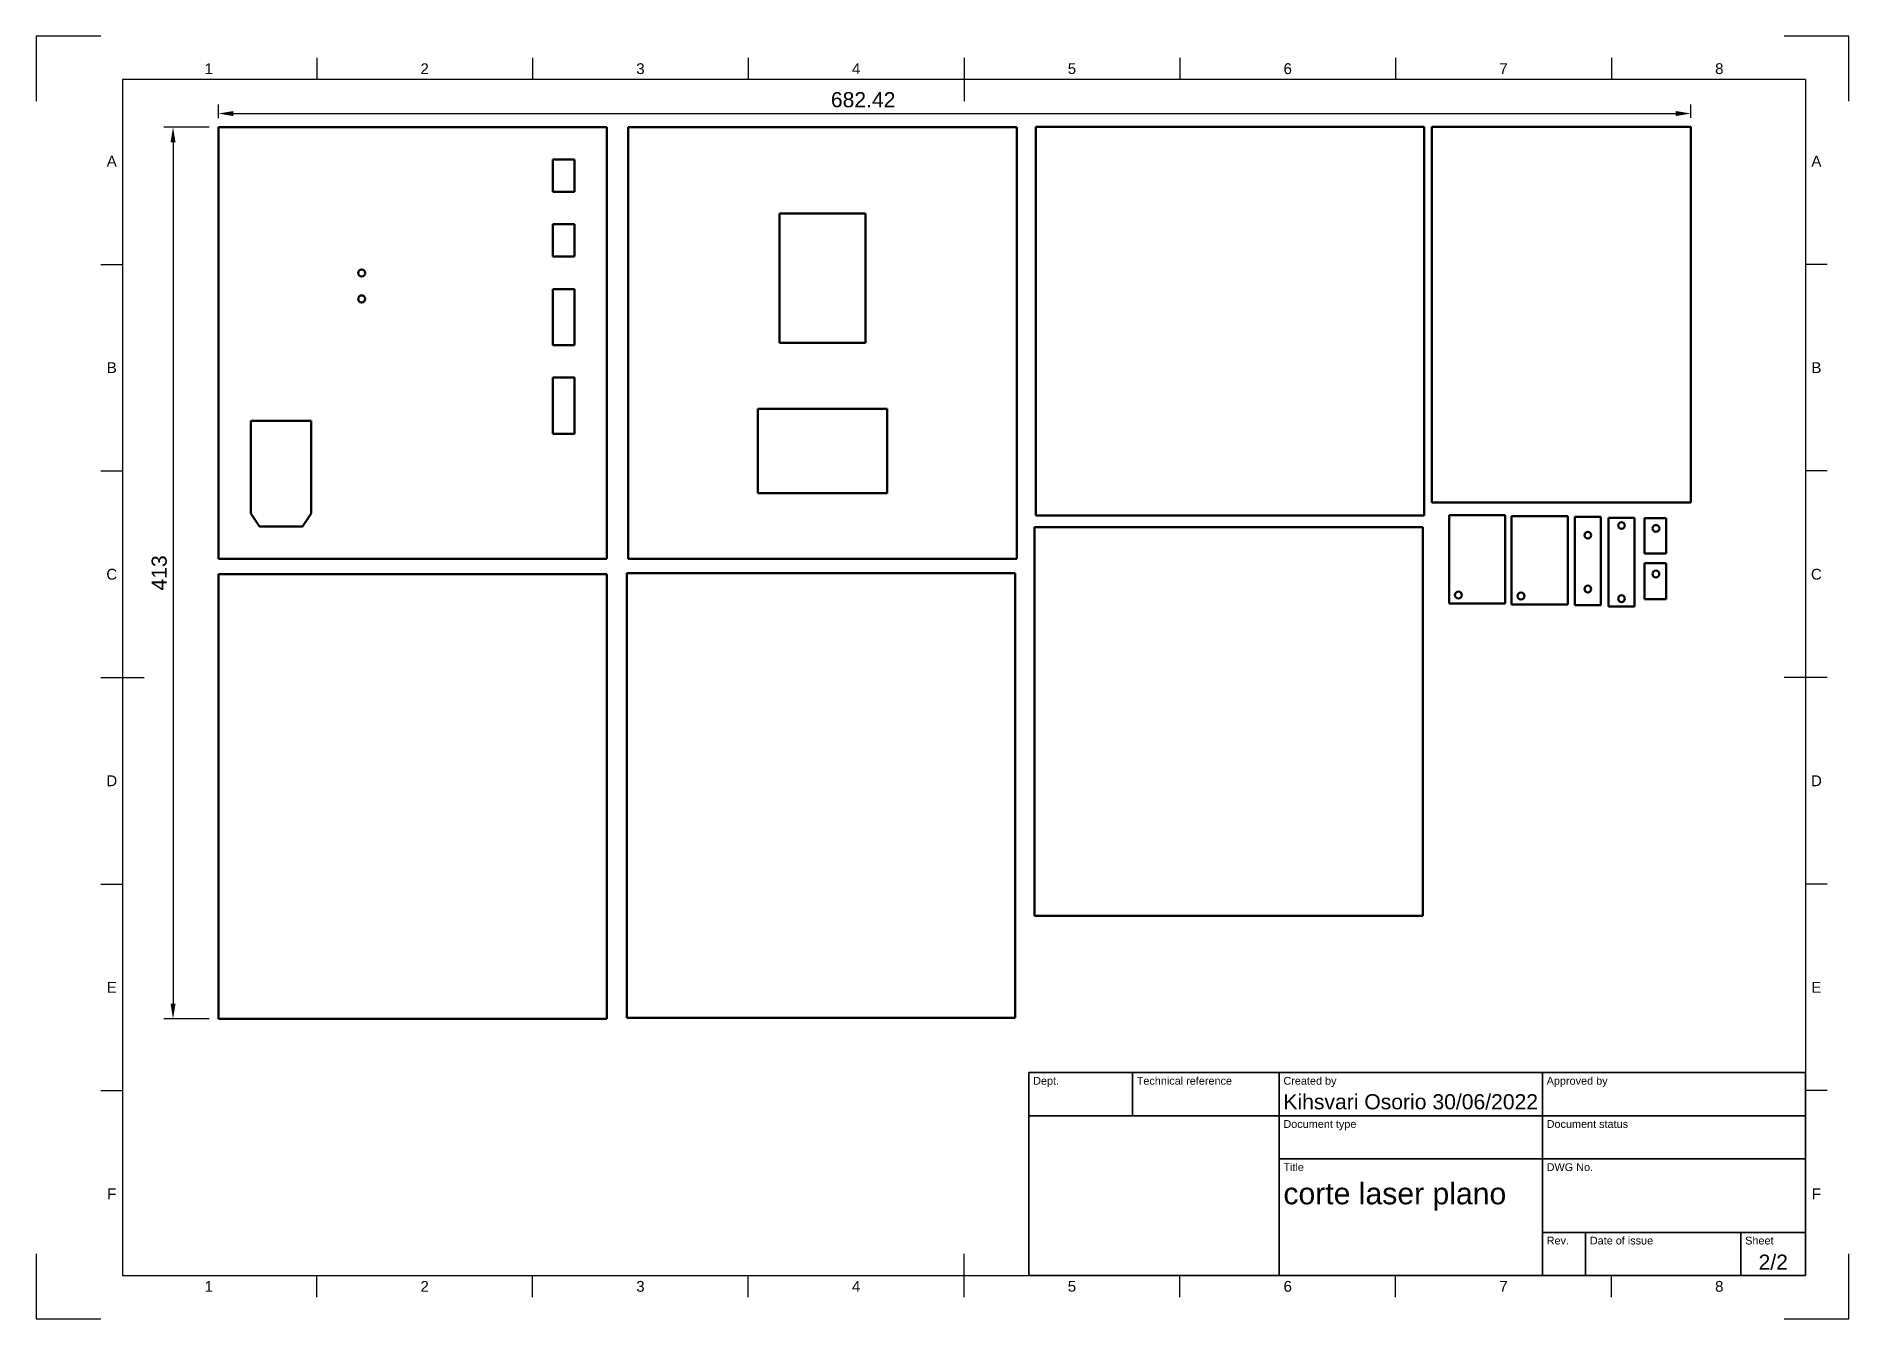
# Model space of a CAD drawing. Header units: millimetres. Extents: x 0 to 420, y 0 to 297.
import ezdxf
from ezdxf.enums import TextEntityAlignment as Align

# ---------------------------------------------------------------- set-up
doc = ezdxf.new("R2010")
doc.units = ezdxf.units.MM
doc.header["$LTSCALE"] = 0.75
for name, color, linetype, lineweight in [('Border', 7, 'Continuous', 25), ('Dimensions', 7, 'Continuous', 25), ('TitleBlock', 7, 'Continuous', 35), ('Visible', 7, 'Continuous', 50)]:
    doc.layers.add(name, color=color, linetype=linetype, lineweight=lineweight)
doc.styles.add('FusionTitle', font='arial.ttf')
doc.styles.get("Standard").update_dxf_attribs({"font": 'arial.ttf'})
doc.dimstyles.new('ISO-25', dxfattribs={"dimtxt": 3.5, "dimasz": 3.5, "dimexe": 2.1, "dimexo": 2.1, "dimgap": 1.4, "dimtad": 1, "dimzin": 12, "dimdsep": 46, "dimtxsty": 'Standard', "dimcen": 0, "dimclrd": 256, "dimclre": 256, "dimclrt": 256, "dimazin": 3, "dimtp": 0.1, "dimtm": 0.1, "dimtfac": 0.714286, "dimtmove": 0, "dimatfit": 3, "dimfxl": 1, "dimtzin": 12, "dimarcsym": 0})

# ---------------------------------------------------------------- blocks, each defined once
blk = doc.blocks.new('ISO_A3_SHEET')
at = {"layer": 'Border'}
for p, q in [((65, 292), (65, 287)), ((115, 292), (115, 287)), ((165, 292), (165, 287)), ((215, 292), (215, 282)), ((265, 292), (265, 287)), ((315, 292), (315, 287)), ((365, 292), (365, 287)), ((410, 287), (20, 287)), ((20, 287), (20, 10)), ((410, 287), (410, 10)), ((15, 244.16666), (20, 244.16666)), ((415, 244.16666), (410, 244.16666)), ((15, 196.33333), (20, 196.33333)), ((415, 196.33333), (410, 196.33333)), ((15, 148.5), (25, 148.5)), ((415, 148.5), (405, 148.5)), ((15, 100.66667), (20, 100.66667)), ((415, 100.66667), (410, 100.66667)), ((15, 52.83334), (20, 52.83334)), ((415, 52.83334), (410, 52.83334)), ((215, 5), (215, 15)), ((20, 10), (410, 10)), ((65, 5), (65, 10)), ((115, 5), (115, 10)), ((165, 5), (165, 10)), ((265, 5), (265, 10)), ((315, 5), (315, 10)), ((365, 5), (365, 10))]:
    blk.add_line(p, q, dxfattribs=at)
at = {"layer": 'Defpoints'}
for p, q in [((15, 297), (0, 297)), ((0, 297), (0, 282)), ((420, 297), (405, 297)), ((420, 282), (420, 297)), ((0, 15), (0, 0)), ((420, 0), (420, 15)), ((0, 0), (15, 0)), ((405, 0), (420, 0))]:
    blk.add_line(p, q, dxfattribs=at)
at = {"layer": 'Border', "style": 'FusionTitle'}
for s, p in [('1', (40, 289.5)), ('2', (90, 289.5)), ('3', (140, 289.5)), ('4', (190, 289.5)), ('5', (240, 289.5)), ('6', (290, 289.5)), ('7', (340, 289.5)), ('8', (390, 289.5)), ('A', (17.5, 268.08333)), ('A', (412.5, 268.08333)), ('B', (17.5, 220.25)), ('B', (412.5, 220.25)), ('C', (17.5, 172.41667)), ('C', (412.5, 172.41667)), ('D', (17.5, 124.58334)), ('D', (412.5, 124.58334)), ('E', (17.5, 76.75001)), ('E', (412.5, 76.75001)), ('F', (17.5, 28.91668)), ('F', (412.5, 28.91668)), ('1', (40, 7.5)), ('2', (90, 7.5)), ('3', (140, 7.5)), ('4', (190, 7.5)), ('5', (240, 7.5)), ('6', (290, 7.5)), ('7', (340, 7.5)), ('8', (390, 7.5))]:
    blk.add_text(s, height=2.5, dxfattribs=at).set_placement(p, align=Align.MIDDLE)
blk = doc.blocks.new('ISO_TITLEBLOCK')
at = {"layer": 'TitleBlock'}
for p, q in [((0, 47), (-180, 47)), ((-180, 47), (-180, 0)), ((-156, 37), (-156, 47)), ((-122, 0), (-122, 47)), ((-61, 0), (-61, 47)), ((0, 0), (0, 47)), ((-180, 37), (0, 37)), ((-122, 27), (0, 27)), ((-61, 10), (0, 10)), ((-51, 0), (-51, 10)), ((-15, 0), (-15, 10)), ((-180, 0), (0, 0))]:
    blk.add_line(p, q, dxfattribs=at)
at = {"layer": 'TitleBlock', "style": 'FusionTitle'}
for s, p in [('Dept.', (-179, 46)), ('Technical reference', (-155, 46)), ('Created by', (-121, 46)), ('Approved by', (-60, 46)), ('Document type', (-121, 36)), ('Document status', (-60, 36)), ('Title', (-121, 26)), ('DWG No.', (-60, 26)), ('Rev.', (-60, 9)), ('Date of issue', (-50, 9)), ('Sheet', (-14, 9))]:
    blk.add_text(s, height=1.8, dxfattribs=at).set_placement(p, align=Align.TOP_LEFT)
for tag, height, p in [('DEPT', 3.5, (-179, 42)), ('TECHNICAL_REFERENCE', 3.5, (-155, 42)), ('CREATED_BY', 3.5, (-121, 42)), ('APPROVED_BY', 3.5, (-60, 42)), ('DOCUMENT_TYPE', 3.5, (-121, 32)), ('DOCUMENT_STATUS', 3.5, (-60, 32)), ('TITLE_1', 5, (-121, 21.5)), ('TITLE_2', 5, (-121, 14)), ('TITLE_3', 5, (-121, 6.5)), ('DATE_OF_ISSUE', 3.5, (-50, 5))]:
    blk.add_attdef(tag, text='', height=height, dxfattribs=at).set_placement(p, align=Align.TOP_LEFT)
for tag, p in [('CREATED_DATE', (-62, 42)), ('APPROVED_DATE', (-0.99, 42))]:
    blk.add_attdef(tag, text='', height=3.5, dxfattribs=at).set_placement(p, align=Align.TOP_RIGHT)
for tag, height, p in [('DRAWING_NUMBER', 5, (-30.5, 19.75)), ('REV', 3.5, (-56, 4.85)), ('SHEET', 3.5, (-7.5, 4.85))]:
    blk.add_attdef(tag, text='', height=height, dxfattribs=at).set_placement(p, align=Align.TOP_CENTER)
blk = doc.blocks.new('*D6')
at = {"layer": 'Defpoints', "color": 0, "transparency": 16777216}
for p in [(383.406955, 279.104021), (42.195109, 275.968005), (383.406955, 276.003638)]:
    blk.add_point(p, dxfattribs=at)
at = {"layer": 'Dimensions', "lineweight": -2, "transparency": 16777216}
for p, q in [((42.195109, 278.068005), (42.195109, 281.204021)), ((45.695109, 279.104021), (379.906955, 279.104021)), ((383.406955, 278.103638), (383.406955, 281.204021))]:
    blk.add_line(p, q, dxfattribs=at)
at = {"layer": 'Dimensions', "transparency": 16777216}
for points in [[(45.695109, 279.687354), (45.695109, 278.520687), (42.195109, 279.104021)], [(379.906955, 279.687354), (379.906955, 278.520687), (383.406955, 279.104021)]]:
    blk.add_solid(points, dxfattribs=at)
at = {"layer": 'Dimensions', "transparency": 16777216, "insert": (191.616678, 282.291026), "char_height": 3.5, "attachment_point": 5}
blk.add_mtext('682.42', dxfattribs=at)
blk = doc.blocks.new('*D7')
at = {"layer": 'Defpoints', "color": 0, "transparency": 16777216}
for p in [(42.195109, 275.968005), (31.695109, 69.468005), (42.195109, 69.468005)]:
    blk.add_point(p, dxfattribs=at)
at = {"layer": 'Dimensions', "lineweight": -2, "transparency": 16777216}
for p, q in [((40.095109, 275.968005), (29.595109, 275.968005)), ((31.695109, 272.468005), (31.695109, 72.968005)), ((40.095109, 69.468005), (29.595109, 69.468005))]:
    blk.add_line(p, q, dxfattribs=at)
at = {"layer": 'Dimensions', "transparency": 16777216}
for points in [[(31.111776, 272.468005), (32.278442, 272.468005), (31.695109, 275.968005)], [(31.111776, 72.968005), (32.278442, 72.968005), (31.695109, 69.468005)]]:
    blk.add_solid(points, dxfattribs=at)
at = {"layer": 'Dimensions', "transparency": 16777216, "insert": (28.50691, 172.718005), "char_height": 3.5, "attachment_point": 5, "rotation": 90}
blk.add_mtext('413', dxfattribs=at)

msp = doc.modelspace()

# ---------------------------------------------------------------- linework, layer by layer
at = {"layer": 'Visible'}
for p, q in [((42.195109, 275.968005, -61.375), (42.195109, 175.968005, -61.375)), ((132.195109, 275.968005, -61.375), (42.195109, 275.968005, -61.375)), ((132.195109, 175.968005, -61.375), (132.195109, 275.968005, -61.375)), ((227.195109, 275.968005, 27.125), (137.195109, 275.968005, 27.125)), ((137.195109, 275.968005, 27.125), (137.195109, 175.968005, 27.125)), ((227.195109, 175.968005, 27.125), (227.195109, 275.968005, 27.125)), ((231.625091, 276.003638, 62.875), (321.625091, 276.003638, 62.875)), ((231.625091, 186.003638, 62.875), (231.625091, 276.003638, 62.875)), ((321.625091, 186.003638, 62.875), (321.625091, 276.003638, 62.875)), ((323.406955, 276.028635, 35.875001), (383.406955, 276.028635, 35.875001)), ((323.406955, 189.028635, 35.875001), (323.406955, 276.028635, 35.875001)), ((383.406955, 189.028635, 35.875001), (383.406955, 276.028635, 35.875001)), ((119.695109, 268.468005, -61.375), (124.695109, 268.468005, -61.375)), ((119.695109, 260.968005, -61.375), (119.695109, 268.468005, -61.375)), ((124.695109, 268.468005, -61.375), (124.695109, 260.968005, -61.375)), ((124.695109, 260.968005, -61.375), (119.695109, 260.968005, -61.375)), ((119.695109, 245.968005, -61.375), (119.695109, 253.468005, -61.375)), ((119.695109, 253.468005, -61.375), (124.695109, 253.468005, -61.375)), ((124.695109, 253.468005, -61.375), (124.695109, 245.968005, -61.375)), ((172.195109, 225.968005, 27.125), (172.195109, 255.968005, 27.125)), ((172.195109, 255.968005, 27.125), (192.195109, 255.968005, 27.125)), ((192.195109, 255.968005, 27.125), (192.195109, 225.968005, 27.125)), ((124.695109, 245.968005, -61.375), (119.695109, 245.968005, -61.375)), ((119.695109, 225.468005, -61.375), (119.695109, 238.468005, -61.375)), ((119.695109, 238.468005, -61.375), (124.695109, 238.468005, -61.375)), ((124.695109, 238.468005, -61.375), (124.695109, 225.468005, -61.375)), ((124.695109, 225.468005, -61.375), (119.695109, 225.468005, -61.375)), ((192.195109, 225.968005, 27.125), (172.195109, 225.968005, 27.125)), ((119.695109, 204.968005, -61.375), (119.695109, 217.968005, -61.375)), ((119.695109, 217.968005, -61.375), (124.695109, 217.968005, -61.375)), ((124.695109, 217.968005, -61.375), (124.695109, 204.968005, -61.375)), ((167.195109, 191.218005, 27.125), (167.195109, 210.718005, 27.125)), ((167.195109, 210.718005, 27.125), (197.195109, 210.718005, 27.125)), ((197.195109, 210.718005, 27.125), (197.195109, 191.218005, 27.125)), ((49.695109, 207.968004, -61.375), (63.695109, 207.968004, -61.375)), ((49.695109, 186.468004, -61.375), (49.695109, 207.968004, -61.375)), ((63.695109, 207.968004, -61.375), (63.695109, 186.468004, -61.375)), ((124.695109, 204.968005, -61.375), (119.695109, 204.968005, -61.375)), ((197.195109, 191.218005, 27.125), (167.195109, 191.218005, 27.125)), ((383.406955, 189.028635, 35.875001), (323.406955, 189.028635, 35.875001)), ((51.695109, 183.468005, -61.375), (49.695109, 186.468004, -61.375)), ((63.695109, 186.468004, -61.375), (61.695109, 183.468005, -61.375)), ((231.625091, 186.003638, 62.875), (321.625091, 186.003638, 62.875)), ((340.393742, 186.118844, -21.874999), (327.393742, 186.118844, -21.874999)), ((327.393742, 165.618843, -21.874999), (327.393742, 186.118844, -21.874999)), ((340.393742, 186.118844, -21.874999), (340.393742, 165.618843, -21.874999)), ((354.887952, 185.879785, -17.375), (341.887952, 185.879785, -17.375)), ((341.887952, 165.379785, -17.375), (341.887952, 185.879785, -17.375)), ((354.887952, 165.379785, -17.375), (354.887952, 185.879785, -17.375)), ((356.543028, 185.719122, 25.625), (356.543028, 165.219122, 25.625)), ((362.543028, 185.719122, 25.625), (356.543028, 185.719122, 25.625)), ((362.543028, 165.219122, 25.625), (362.543028, 185.719122, 25.625)), ((364.338509, 185.480063, 25.625), (370.338509, 185.480063, 25.625)), ((364.338509, 164.980063, 25.625), (364.338509, 185.480063, 25.625)), ((370.338509, 185.480063, 25.625), (370.338509, 164.980063, 25.625)), ((372.666151, 185.371905, -21.818042), (377.666151, 185.371905, -21.818042)), ((372.666151, 177.184905, -21.818042), (372.666151, 185.371905, -21.818042)), ((377.666151, 177.184905, -21.818042), (377.666151, 185.371905, -21.818042)), ((61.695109, 183.468005, -61.375), (51.695109, 183.468005, -61.375)), ((231.303095, 183.326253, 22.875), (321.303095, 183.326253, 22.875)), ((231.303095, 93.326253, 22.875), (231.303095, 183.326253, 22.875)), ((321.303095, 93.326253, 22.875), (321.303095, 183.326253, 22.875)), ((372.666151, 177.184905, -21.818042), (377.666151, 177.184905, -21.818042)), ((42.195109, 175.968005, -61.375), (132.195109, 175.968005, -61.375)), ((132.195109, 172.468005, 17.875), (42.195109, 172.468005, 17.875)), ((42.195109, 69.468005, 17.875), (42.195109, 172.468005, 17.875)), ((132.195109, 172.468005, 17.875), (132.195109, 69.468005, 17.875)), ((226.859866, 172.678733, 22.875), (136.859866, 172.678733, 22.875)), ((136.859866, 69.678733, 22.875), (136.859866, 172.678733, 22.875)), ((137.195109, 175.968005, 27.125), (227.195109, 175.968005, 27.125)), ((226.859866, 69.678733, 22.875), (226.859866, 172.678733, 22.875)), ((372.656075, 166.641365, -17.443509), (372.656075, 175.008365, -17.443509)), ((372.656075, 175.008365, -17.443509), (377.656075, 175.008365, -17.443509)), ((377.656075, 166.641365, -17.443509), (377.656075, 175.008365, -17.443509)), ((340.393742, 165.618843, -21.874999), (327.393742, 165.618843, -21.874999)), ((354.887952, 165.379785, -17.375), (341.887952, 165.379785, -17.375)), ((356.543028, 165.219122, 25.625), (362.543028, 165.219122, 25.625)), ((370.338509, 164.980063, 25.625), (364.338509, 164.980063, 25.625)), ((377.656075, 166.641365, -17.443509), (372.656075, 166.641365, -17.443509)), ((321.303095, 93.326253, 22.875), (231.303095, 93.326253, 22.875)), ((132.195109, 69.468005, 17.875), (42.195109, 69.468005, 17.875)), ((226.859866, 69.678733, 22.875), (136.859866, 69.678733, 22.875))]:
    msp.add_line(p, q, dxfattribs=at)
at = {"layer": 'Visible', "extrusion": (0, 0, -1)}
for centre, radius in [((-75.395109, 242.168004, 61.375), 0.825), ((-75.395109, 236.168004, 61.375), 0.825), ((-375.312575, 183.016207, 21.818042), 0.8), ((-375.302499, 172.472667, 17.443509), 0.8), ((-329.556043, 167.597419, 21.874999), 0.8), ((-344.050253, 167.358361, 17.375), 0.8)]:
    msp.add_circle(centre, radius, dxfattribs=at)
at = {"layer": 'Visible'}
for centre in [(359.543028, 181.444122, 25.625), (367.338509, 183.705063, 25.625), (359.543028, 168.994122, 25.625), (367.338509, 166.755063, 25.625)]:
    msp.add_circle(centre, 0.775, dxfattribs=at)

# ---------------------------------------------------------------- block references
at = {"layer": 'Border'}
msp.add_blockref('ISO_A3_SHEET', (0, 0), dxfattribs=at)
at = {"layer": 'TitleBlock'}
msp.add_blockref('ISO_TITLEBLOCK', (410, 10), dxfattribs=at).add_auto_attribs({'CREATED_DATE': '30/06/2022', 'SHEET': '2/2', 'TITLE_1': 'corte laser plano', 'CREATED_BY': 'Kihsvari Osorio'})

# ---------------------------------------------------------------- dimensions: what is measured, and where the dimension line sits
at = {"layer": 'Dimensions'}
dim = msp.add_linear_dim(base=(383.406955, 279.104021), p1=(42.195109, 275.968005), p2=(383.406955, 276.003638), dimstyle='ISO-25', override={"dimlfac": 2}, dxfattribs=at)
dim.commit()
dim.dimension.update_dxf_attribs({"geometry": '*D6', "text_midpoint": (191.616678, 279.104021), "dimtype": 160})
dim = msp.add_aligned_dim(p1=(42.195109, 275.968005), p2=(42.195109, 69.468005), distance=-10.5, dimstyle='ISO-25', override={"dimlfac": 2, "dimclrd": 256, "dimclre": 256}, dxfattribs=at)
dim.commit()
dim.dimension.update_dxf_attribs({"geometry": '*D7', "text_midpoint": (28.50691, 172.718005)})

doc.saveas('drawing.dxf')
